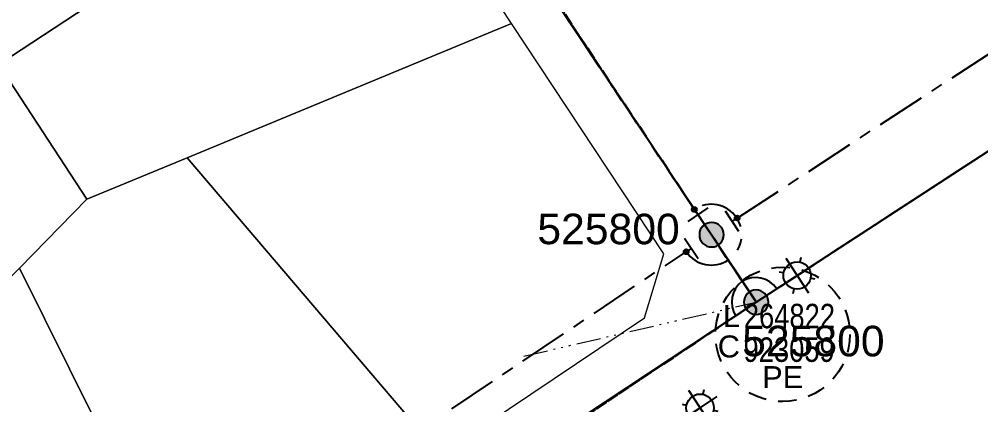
# Model space of a CAD drawing. Header units: metres. Extents: x 302829 to 303440, y 6270651 to 6271380.
# Drawn here: x 302964.8 to 303043.5, y 6271184.2 to 6271215.7 of the extents above; entities that cross this region are included whole.
import ezdxf
from ezdxf.enums import TextEntityAlignment as Align

# ---------------------------------------------------------------- set-up
doc = ezdxf.new("R2010")
doc.units = ezdxf.units.M
for name, pattern in [('Cable Exist OH', [1, 1, 0]), ('Cable Exist UG', [7, 4, -1, 1, -1]), ('Dash', [5, 3, -2]), ('PHANTOM2', [4.45, 2, -0.5, 0.15, -0.5, 0.15, -0.5, 0.15, -0.5])]:
    doc.linetypes.add(name, pattern=pattern)
doc.layers.get('0').update_dxf_attribs({"color": 6})
for name, color, linetype, lineweight in [('_User Miscellaneous5', 151, 'Continuous', 13), ('_User_LV_Exist', 5, 'Continuous', 25), ('_User_SL_Exist', 4, 'Continuous', 25), ('Cadastre Land Parcels_SP_EXT', 96, 'Continuous', 15), ('Mains_HV_EXT', 13, 'Continuous', 25), ('Mains_SL_EXT', 131, 'Continuous', 25)]:
    doc.layers.add(name, color=color, linetype=linetype, lineweight=lineweight)
for name, color, linetype in [('Equip_SP_SL_EXT', 7, 'Continuous'), ('Notes_SL_MISC', 4, 'Continuous'), ('OH_Details_SP_MISC', 7, 'Continuous'), ('SupportsOH_SP_TR_HV_LV_SL_EXT', 7, 'Continuous')]:
    doc.layers.add(name, color=color, linetype=linetype)
doc.styles.add('POLE_LABEL', font='arial.ttf', dxfattribs={"height": 2})
doc.styles.add('SL_LABEL', font='arial.ttf', dxfattribs={"height": 2})
doc.styles.get("Standard").update_dxf_attribs({"font": 'arial.ttf'})

# ---------------------------------------------------------------- blocks, each defined once
blk = doc.blocks.new('*U325')
at = {"width": 0.9}
blk.add_attdef('LNUMBER', text='', height=1, rotation=33.10563, dxfattribs=at).set_placement((6.41, 2.986), align=Align.MIDDLE_LEFT)
at = {"flags": 9}
for tag, p in [('LRATECODE', (-7.4, 0)), ('LOUTREACHVOCAB', (-7.2, 0)), ('LOUTREACH', (-7, 0)), ('LANTNUMBER', (-6.6, 0)), ('LNEW', (-6.4, 0)), ('LMASTVOCAB', (-6.2, 0)), ('LMAST', (-6, 0)), ('LLAMPVOCAB', (-5.8, 0)), ('LLAMP', (-5.6, 0)), ('LEXIST', (-5.4, 0)), ('LCHARGE3PERCENT', (-5.2, 0)), ('LCHARGE3', (-5, 0)), ('LCHARGE2PERCENT', (-4.8, 0)), ('LCHARGE2', (-4.6, 0)), ('LCHARGE1PERCENT', (-4.4, 0)), ('LCHARGE1', (-4.2, 0)), ('LCATEGORY', (-4, 0)), ('LBRACKETVOCAB', (-3.8, 0)), ('LBRACKET', (-3.6, 0)), ('LKINGHEIGHT', (-3.4, 0)), ('CREPLACE', (-3.2, 0)), ('CREMOVE', (-3, 0)), ('CNUMBER', (-2.8, 0)), ('CNEW', (-2.6, 0)), ('CEXIST', (-2.4, 0)), ('USAGE', (-2.2, 0)), ('STATE', (-2, 0)), ('OWNED_BY', (-1.8, 0)), ('ORIENTATION', (-1.6, 0)), ('OPERATING_VOLTAGE', (-1.4, 0)), ('NO_PHASES', (-1.2, 0)), ('LANTERN_TYPE', (-1, 0)), ('LANTERN_PURPOSE', (-0.8, 0)), ('CONTROL_TYPE', (-0.6, 0)), ('CONSTRUCTED_VOLTAGE', (-0.4, 0))]:
    blk.add_attdef(tag, text='', height=0.001, rotation=270, dxfattribs=at).set_placement(p, align=Align.MIDDLE_LEFT)
at = {"style": 'SL_LABEL', "flags": 9}
blk.add_attdef('STREET_CODE', text='', height=0.001, rotation=270, dxfattribs=at).set_placement((0.001, 0), align=Align.MIDDLE_LEFT)
at = {"flags": 1}
blk.add_attdef('Z', (0, 0), '', height=0.001, rotation=270, dxfattribs=at)
at = {"flags": 9}
for tag, p in [('LREMOVE', (0, -7.6)), ('LREPLACE', (0, -7.8)), ('LTYPE', (0, -8)), ('LTYPEVOCAB', (0, -8.2)), ('LEGEND', (0, -8.4)), ('SUBURB', (0, -8.6)), ('STREETNAME', (0, -8.8)), ('LOCATION', (0, -9)), ('NOTES', (0, -9.2)), ('MAINTAINED_BY', (0, -9.863))]:
    blk.add_attdef(tag, text='', height=0.001, dxfattribs=at).set_placement(p, align=Align.MIDDLE_LEFT)
blk.add_attdef('OPERATED_BY', (0, -9.607), '', height=0.001, dxfattribs=at)
blk.add_wipeout([(4.764, 3.106), (4.818, 1.876), (4.272, 0.771), (3.041, 0.717), (1.937, 1.263), (1.883, 2.494), (2.429, 3.598), (3.66, 3.653)])
for p, q in [((2.429, 3.598), (3.351, 2.185)), ((3.66, 3.653), (3.583, 3.286)), ((1.883, 2.494), (2.25, 2.417)), ((3.351, 2.185), (4.764, 3.106)), ((0, 0), (3.351, 2.185)), ((3.351, 2.185), (4.272, 0.771)), ((4.818, 1.876), (4.452, 1.953)), ((3.041, 0.717), (3.119, 1.084))]:
    blk.add_line(p, q)
blk.add_circle((3.351, 2.185), 1.125)
blk = doc.blocks.new('POLE_EXT')
blk.add_hatch(color=256).paths.add_polyline_path([(-1, 0, 1), (1, 0, 1)])
blk.add_lwpolyline([(-1, 0, 1), (1, 0, 1)], format="xyb", close=True)
at = {"flags": 8}
blk.add_attdef('pNumber', text='', height=2, dxfattribs=at).set_placement((2.5, 2.5), align=Align.MIDDLE_CENTER)
at = {"style": 'POLE_LABEL', "flags": 9}
for tag, p in [('STRUCTURE_PLANT_NUMBER', (1.355, 0.028)), ('STREET_CODE', (1.355, -0.2))]:
    blk.add_attdef(tag, text='', height=0.2, dxfattribs=at).set_placement(p, align=Align.MIDDLE_LEFT)
at = {"flags": 9}
for tag, p in [('OWNED_BY', (1.355, -0.4)), ('SPECIAL_USE', (1.355, -0.8)), ('PARENT', (1.355, -0.6)), ('cLV', (1.355, -1.4)), ('STATE', (1.355, -1)), ('hDepth', (1.355, -1.6)), ('USAGE', (1.355, -1.2)), ('cHV', (1.355, -2)), ('hDia', (1.355, -1.8)), ('LBRACKET', (1.355, -2.2)), ('LExisting', (1.355, -2.4)), ('LANTNUMBER', (1.355, -2.6)), ('LOther', (1.355, -2.8)), ('LRemove', (1.355, -3)), ('LEGEND', (1.355, -3.2)), ('cLinedev', (1.355, -3.4)), ('pExisting', (1.355, -3.8)), ('LOCATION', (1.355, -3.6)), ('PFNUMBER', (1.355, -4)), ('pFooting', (1.355, -4.4)), ('pNew', (1.355, -4.6)), ('NEWPFNUMBER', (1.355, -4.2)), ('pRelocate', (1.355, -5)), ('pRemove', (1.355, -5.2)), ('pReplace', (1.355, -5.4)), ('pStay', (1.355, -5.6)), ('cspan', (1.355, -6)), ('STREETNAME', (1.355, -6.2)), ('pType', (1.355, -5.8)), ('SUBURB', (1.355, -6.4)), ('OPERATED_BY', (1.355, -7.014)), ('NOTES', (1.355, -6.6)), ('MAINTAINED_BY', (1.355, -6.814))]:
    blk.add_attdef(tag, text='', height=0.2, dxfattribs=at).set_placement(p, align=Align.MIDDLE_LEFT)
at = {"flags": 1}
blk.add_attdef('Z', (1.355, -7.328), '', height=0.2, dxfattribs=at)
blk = doc.blocks.new('*U287')
h = blk.add_hatch(color=256)
h.dxf.hatch_style = 1
edge = h.paths.add_edge_path()
edge.add_arc((-0.577, 2.433), 0.2, 463.34064, 823.34064)
h = blk.add_hatch(color=256)
h.dxf.hatch_style = 1
edge = h.paths.add_edge_path()
edge.add_arc((-2.438, -0.553), 0.2, -167.22633, 192.77367)
for p, q in [((-0.461, 1.946), (-0.577, 2.433)), ((0.512, 2.177), (-1.434, 1.715)), ((-2.172, 0.533), (-1.729, -1.417)), ((-1.951, -0.442), (-2.438, -0.553))]:
    blk.add_line(p, q)
for centre in [(-0.577, 2.433), (-2.438, -0.553)]:
    blk.add_circle(centre, 0.2)
blk = doc.blocks.new('*U288')
h = blk.add_hatch(color=256)
h.dxf.hatch_style = 1
edge = h.paths.add_edge_path()
edge.add_arc((2.445, 0.523), 0.2, 12.07191, 372.07191)
for p, q in [((2.165, -0.56), (1.747, 1.396)), ((1.956, 0.418), (2.445, 0.523))]:
    blk.add_line(p, q)
blk.add_circle((2.445, 0.523), 0.2)
blk = doc.blocks.new('*U280')
at = {"width": 0.9}
blk.add_attdef('LNUMBER', text='', height=1, rotation=123.4515, dxfattribs=at).set_placement((-3.024, 6.392), align=Align.MIDDLE_LEFT)
at = {"flags": 9}
for tag, p in [('LRATECODE', (-7.4, 0)), ('LOUTREACHVOCAB', (-7.2, 0)), ('LOUTREACH', (-7, 0)), ('LANTNUMBER', (-6.6, 0)), ('LNEW', (-6.4, 0)), ('LMASTVOCAB', (-6.2, 0)), ('LMAST', (-6, 0)), ('LLAMPVOCAB', (-5.8, 0)), ('LLAMP', (-5.6, 0)), ('LEXIST', (-5.4, 0)), ('LCHARGE3PERCENT', (-5.2, 0)), ('LCHARGE3', (-5, 0)), ('LCHARGE2PERCENT', (-4.8, 0)), ('LCHARGE2', (-4.6, 0)), ('LCHARGE1PERCENT', (-4.4, 0)), ('LCHARGE1', (-4.2, 0)), ('LCATEGORY', (-4, 0)), ('LBRACKETVOCAB', (-3.8, 0)), ('LBRACKET', (-3.6, 0)), ('LKINGHEIGHT', (-3.4, 0)), ('CREPLACE', (-3.2, 0)), ('CREMOVE', (-3, 0)), ('CNUMBER', (-2.8, 0)), ('CNEW', (-2.6, 0)), ('CEXIST', (-2.4, 0)), ('USAGE', (-2.2, 0)), ('STATE', (-2, 0)), ('OWNED_BY', (-1.8, 0)), ('ORIENTATION', (-1.6, 0)), ('OPERATING_VOLTAGE', (-1.4, 0)), ('NO_PHASES', (-1.2, 0)), ('LANTERN_TYPE', (-1, 0)), ('LANTERN_PURPOSE', (-0.8, 0)), ('CONTROL_TYPE', (-0.6, 0)), ('CONSTRUCTED_VOLTAGE', (-0.4, 0))]:
    blk.add_attdef(tag, text='', height=0.001, rotation=270, dxfattribs=at).set_placement(p, align=Align.MIDDLE_LEFT)
at = {"style": 'SL_LABEL', "flags": 9}
blk.add_attdef('STREET_CODE', text='', height=0.001, rotation=270, dxfattribs=at).set_placement((0.001, 0), align=Align.MIDDLE_LEFT)
at = {"flags": 1}
blk.add_attdef('Z', (0, 0), '', height=0.001, rotation=270, dxfattribs=at)
at = {"flags": 9}
for tag, p in [('LREMOVE', (0, -7.6)), ('LREPLACE', (0, -7.8)), ('LTYPE', (0, -8)), ('LTYPEVOCAB', (0, -8.2)), ('LEGEND', (0, -8.4)), ('SUBURB', (0, -8.6)), ('STREETNAME', (0, -8.8)), ('LOCATION', (0, -9)), ('NOTES', (0, -9.2)), ('MAINTAINED_BY', (0, -9.863))]:
    blk.add_attdef(tag, text='', height=0.001, dxfattribs=at).set_placement(p, align=Align.MIDDLE_LEFT)
blk.add_attdef('OPERATED_BY', (0, -9.607), '', height=0.001, dxfattribs=at)
blk.add_wipeout([(-3.135, 4.745), (-1.905, 4.807), (-0.797, 4.268), (-0.735, 3.037), (-1.275, 1.93), (-2.505, 1.868), (-3.613, 2.407), (-3.675, 3.638)])
for p, q in [((-2.205, 3.337), (-3.135, 4.745)), ((-1.905, 4.807), (-1.98, 4.44)), ((-2.205, 3.337), (-0.797, 4.268)), ((-3.675, 3.638), (-3.307, 3.563)), ((-3.613, 2.407), (-2.205, 3.337)), ((0, 0), (-2.205, 3.337)), ((-0.735, 3.037), (-1.103, 3.112)), ((-2.505, 1.868), (-2.43, 2.235))]:
    blk.add_line(p, q)
blk.add_circle((-2.205, 3.337), 1.125)
blk = doc.blocks.new('*U261')
at = {"linetype": 'Dash', "ltscale": 0.5}
blk.add_circle((0, 0), 5.5, dxfattribs=at)
at = {"char_height": 1.8}
for s, insert, attachment_point in [('L', (-3.5, 1.5), 6), ('C', (-3.5, -1), 6), ('PE', (0, -2.6), 2), ('PE', (0, -2.6), 2)]:
    blk.add_mtext(s, dxfattribs=dict(at, insert=insert, attachment_point=attachment_point))
at = {"width": 0.9}
for tag, p in [('SNUMBER', (-3.25, 1.5)), ('CNUMBER', (-3.25, -1))]:
    blk.add_attdef(tag, text='', height=1.8, dxfattribs=at).set_placement(p, align=Align.MIDDLE_LEFT)
at = {"flags": 1}
blk.add_attdef('Z', (0, 0), '', height=0.2, dxfattribs=at)

msp = doc.modelspace()

# ---------------------------------------------------------------- linework, layer by layer
at = {"layer": '_User_LV_Exist', "linetype": 'Cable Exist UG'}
for points in [[(303023.534, 6271199.447), (303062.285, 6271224.714), (303110.319, 6271256.436), (303110.36, 6271256.464)], [(303020.028, 6271200.145), (303003.019, 6271225.754)]]:
    msp.add_lwpolyline(points, dxfattribs=at)
msp.add_lwpolyline([(303019.362, 6271196.69, 2.411118), (303020.028, 6271200.145)], format="xyb", dxfattribs=at)
at = {"layer": 'Cadastre Land Parcels_SP_EXT', "linetype": 'Continuous'}
for points in [[(302993.935, 6271232.274), (302984.965, 6271245.796), (302954.071, 6271225.759), (302963.099, 6271212.006), (302993.935, 6271232.274)], [(303005.07, 6271215.375), (302993.935, 6271232.274), (302963.099, 6271212.006), (302970.327, 6271200.994), (302978.546, 6271204.365), (303005.07, 6271215.375)], [(303017.545, 6271196.517), (303005.07, 6271215.375), (302978.546, 6271204.365), (302999.267, 6271180.073), (303015.946, 6271191.285), (303017.545, 6271196.517)], [(302970.327, 6271200.994), (302963.099, 6271212.006), (302933.09, 6271192.282), (302944.538, 6271174.689), (302964.832, 6271195.351), (302970.327, 6271200.994)], [(302999.267, 6271180.073), (302978.546, 6271204.365), (302970.327, 6271200.994), (302964.832, 6271195.351), (302979.105, 6271166.565), (302999.267, 6271180.073)], [(302979.105, 6271166.565), (302964.832, 6271195.351), (302944.538, 6271174.689), (302956.604, 6271156.325), (302962.029, 6271155.13), (302979.105, 6271166.565)]]:
    msp.add_lwpolyline(points, close=True, dxfattribs=at)
at = {"layer": 'Mains_HV_EXT', "linetype": 'Continuous'}
for points in [[(303023.951, 6271194.271, 0.391292), (303023.403, 6271191.437)], [(303026.774, 6271193.665, 0.391399), (303023.944, 6271194.282)]]:
    msp.add_lwpolyline(points, format="xyb", dxfattribs=at)

# ---------------------------------------------------------------- block references
at = {"layer": '_User_LV_Exist', "ltscale": 0.7, "rotation": 21.03384361404388}
for name in ['*U287', '*U288']:
    msp.add_blockref(name, (303021.44, 6271198.081), dxfattribs=at)
at = {"layer": '_User_LV_Exist'}
ref = msp.add_blockref('POLE_EXT', (303021.44, 6271198.081), dxfattribs=at)
ref.add_attrib('ASSET_NUM', '525800', dxfattribs={"layer": '0', "height": 2.5, "rotation": 359.9442, "style": 'POLE_LABEL'}).set_placement((303018.837, 6271196.549), align=Align.BOTTOM_RIGHT)

# ---------------------------------------------------------------- next in the draw order: block references
at = {"layer": 'Equip_SP_SL_EXT'}
msp.add_blockref('*U325', (303025.084, 6271192.563), dxfattribs=at)

# ---------------------------------------------------------------- next in the draw order: linework, layer by layer
at = {"layer": '_User Miscellaneous5', "linetype": 'PHANTOM2'}
msp.add_lwpolyline([(303006.072, 6271188.14), (303025.084, 6271192.563)], dxfattribs=at)
at = {"layer": 'Mains_HV_EXT', "linetype": 'Cable Exist OH'}
for points in [[(302979.052, 6271261.96), (303025.084, 6271192.563)], [(303025.084, 6271192.563), (303065.93, 6271219.196)], [(302925.194, 6271125.689), (302968.286, 6271154.527), (302990.096, 6271169.122), (303025.084, 6271192.563)]]:
    msp.add_lwpolyline(points, dxfattribs=at)
at = {"layer": 'Mains_SL_EXT', "linetype": 'Cable Exist OH'}
for points in [[(303025.084, 6271192.563), (303006.663, 6271220.236)], [(302968.263, 6271154.498), (302990.096, 6271169.122), (303025.084, 6271192.563)]]:
    msp.add_lwpolyline(points, dxfattribs=at)
at = {"layer": 'OH_Details_SP_MISC', "color": 7, "linetype": 'Continuous', "flags": 128}
for points in [[(303025.103, 6271192.576), (303006.663, 6271220.236)], [(302925.229, 6271125.701), (302968.286, 6271154.527), (302989.955, 6271169.332), (303025.084, 6271192.563), (303065.93, 6271219.196)]]:
    msp.add_lwpolyline(points, dxfattribs=at)

# ---------------------------------------------------------------- next in the draw order: block references
at = {"layer": 'SupportsOH_SP_TR_HV_LV_SL_EXT'}
ref = msp.add_blockref('POLE_EXT', (303025.084, 6271192.563), dxfattribs=at)
ref.add_attrib('ASSET_NUM', '525800', dxfattribs={"layer": '0', "height": 2.5, "rotation": 359.9442, "style": 'POLE_LABEL'}).set_placement((303035.592, 6271187.38), align=Align.BOTTOM_RIGHT)

# ---------------------------------------------------------------- next in the draw order: block references
at = {"layer": '_User_SL_Exist'}
msp.add_blockref('*U280', (303022.705, 6271180.582), dxfattribs=at)

# ---------------------------------------------------------------- next in the draw order: linework, layer by layer
at = {"layer": '_User_LV_Exist', "linetype": 'Cable Exist UG'}
msp.add_lwpolyline([(302988.564, 6271176.052), (303019.362, 6271196.69)], dxfattribs=at)

# ---------------------------------------------------------------- next in the draw order: block references
at = {"layer": 'Notes_SL_MISC', "ltscale": 10}
ref = msp.add_blockref('*U261', (303027.259, 6271189.927), dxfattribs=at)
ref.add_attrib('SNUMBER', '264822', dxfattribs={"layer": '0', "ltscale": 10, "height": 2, "width": 0.8}).set_placement((303027.809, 6271190.427), align=Align.CENTER)
ref.add_attrib('CNUMBER', '923059', dxfattribs={"ltscale": 10, "height": 2, "width": 0.8}).set_placement((303027.784, 6271189.677), align=Align.TOP_CENTER)

doc.saveas('drawing.dxf')
